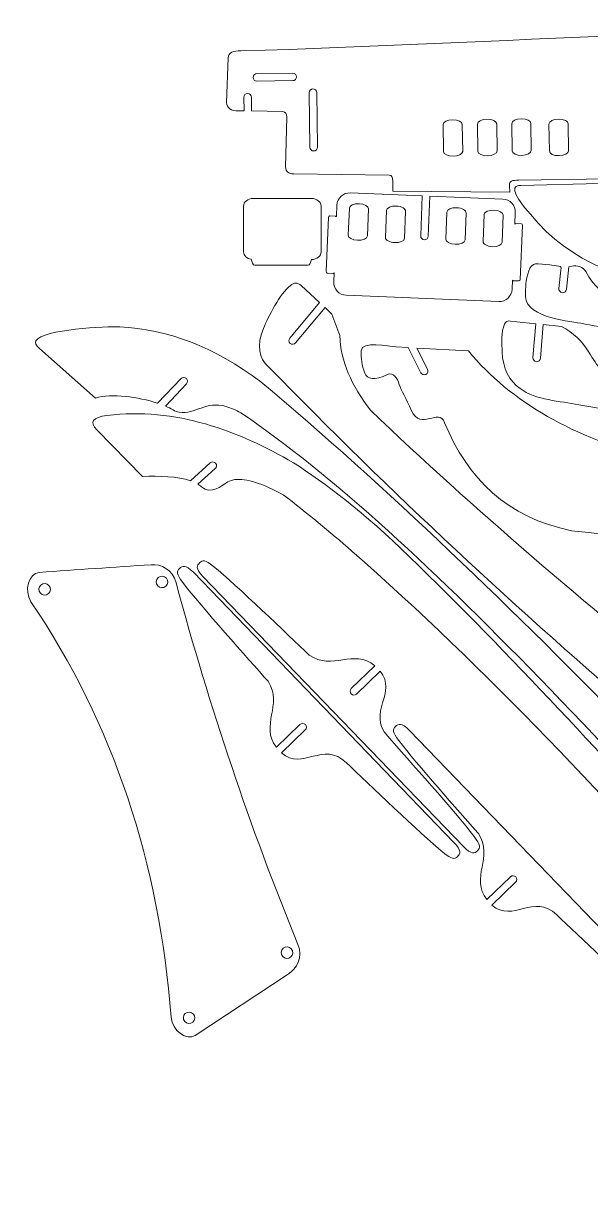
# Model space of a CAD drawing. Header units: inches. Extents: x -12.8 to 11.4, y -7.2 to 4.7.
# Drawn here: x -12.78 to -7.2, y -6.9 to 4.66 of the extents above; entities that cross this region are included whole.
import ezdxf

# ---------------------------------------------------------------- set-up
doc = ezdxf.new("R2010")
doc.units = ezdxf.units.IN
doc.header["$MEASUREMENT"] = 0
doc.layers.add('Layer 1', color=7, linetype='Continuous')

msp = doc.modelspace()

# ---------------------------------------------------------------- linework, layer by layer
at = {"layer": 'Layer 1', "color": 252, "lineweight": 18}
for points in [[(-10.637, 4.386), (-8.1, 4.461), (-5.546, 4.656), (-3.011, 4.584)], [(-10.779, 3.878), (-10.779, 3.878), (-10.763, 4.319), (-10.763, 4.319)], [(-10.763, 4.319), (-10.757, 4.369), (-10.714, 4.39), (-10.637, 4.386)], [(-10.517, 4.126), (-10.517, 4.146), (-10.501, 4.163), (-10.48, 4.163)], [(-10.48, 4.163), (-10.48, 4.163), (-10.128, 4.168), (-10.128, 4.168)], [(-10.128, 4.168), (-10.107, 4.169), (-10.09, 4.152), (-10.089, 4.132)], [(-10.479, 4.089), (-10.5, 4.088), (-10.517, 4.105), (-10.517, 4.126)], [(-10.517, 4.126), (-10.517, 4.126), (-10.517, 4.126), (-10.517, 4.126)], [(-10.127, 4.094), (-10.127, 4.094), (-10.479, 4.089), (-10.479, 4.089)], [(-10.089, 4.132), (-10.089, 4.111), (-10.106, 4.094), (-10.127, 4.094)], [(-10.571, 3.968), (-10.592, 3.968), (-10.609, 3.951), (-10.608, 3.93)], [(-10.534, 3.931), (-10.534, 3.952), (-10.551, 3.969), (-10.571, 3.968)], [(-10.571, 3.968), (-10.571, 3.968), (-10.571, 3.968), (-10.571, 3.968)], [(-10.532, 3.796), (-10.532, 3.796), (-10.534, 3.931), (-10.534, 3.931)], [(-9.966, 3.975), (-9.966, 3.995), (-9.95, 4.012), (-9.929, 4.013)], [(-9.959, 3.439), (-9.959, 3.439), (-9.966, 3.975), (-9.966, 3.975)], [(-9.929, 4.013), (-9.929, 4.013), (-9.929, 4.013), (-9.929, 4.013)], [(-9.929, 4.013), (-9.909, 4.013), (-9.892, 3.996), (-9.891, 3.976)], [(-9.891, 3.976), (-9.891, 3.976), (-9.884, 3.44), (-9.884, 3.44)], [(-10.66, 3.798), (-10.738, 3.795), (-10.773, 3.825), (-10.779, 3.878)], [(-10.608, 3.93), (-10.608, 3.93), (-10.606, 3.797), (-10.606, 3.797)], [(-10.606, 3.797), (-10.606, 3.797), (-10.66, 3.798), (-10.66, 3.798)], [(-10.224, 3.791), (-10.224, 3.791), (-10.532, 3.796), (-10.532, 3.796)], [(-10.185, 3.735), (-10.185, 3.771), (-10.201, 3.786), (-10.224, 3.791)], [(-10.197, 3.246), (-10.197, 3.246), (-10.185, 3.735), (-10.185, 3.735)], [(-8.648, 3.661), (-8.648, 3.687), (-8.606, 3.709), (-8.554, 3.71)], [(-8.554, 3.71), (-8.554, 3.71), (-8.554, 3.71), (-8.554, 3.71)], [(-8.554, 3.71), (-8.502, 3.71), (-8.459, 3.69), (-8.459, 3.664)], [(-8.309, 3.666), (-8.31, 3.692), (-8.268, 3.714), (-8.216, 3.715)], [(-8.216, 3.715), (-8.216, 3.715), (-8.216, 3.715), (-8.216, 3.715)], [(-8.216, 3.715), (-8.164, 3.715), (-8.121, 3.695), (-8.12, 3.668)], [(-7.972, 3.67), (-7.973, 3.697), (-7.93, 3.719), (-7.878, 3.719)], [(-7.878, 3.719), (-7.827, 3.72), (-7.784, 3.699), (-7.783, 3.673)], [(-7.878, 3.719), (-7.878, 3.719), (-7.878, 3.719), (-7.878, 3.719)], [(-7.606, 3.667), (-7.606, 3.693), (-7.564, 3.715), (-7.512, 3.716)], [(-7.512, 3.716), (-7.46, 3.717), (-7.417, 3.696), (-7.417, 3.67)], [(-7.512, 3.716), (-7.512, 3.716), (-7.512, 3.716), (-7.512, 3.716)], [(-8.644, 3.396), (-8.644, 3.396), (-8.648, 3.661), (-8.648, 3.661)], [(-8.459, 3.664), (-8.459, 3.664), (-8.455, 3.398), (-8.455, 3.398)], [(-8.306, 3.4), (-8.306, 3.4), (-8.309, 3.666), (-8.309, 3.666)], [(-8.12, 3.668), (-8.12, 3.668), (-8.117, 3.403), (-8.117, 3.403)], [(-7.968, 3.405), (-7.968, 3.405), (-7.972, 3.67), (-7.972, 3.67)], [(-7.783, 3.673), (-7.783, 3.673), (-7.78, 3.408), (-7.78, 3.408)], [(-7.602, 3.402), (-7.602, 3.402), (-7.606, 3.667), (-7.606, 3.667)], [(-7.417, 3.67), (-7.417, 3.67), (-7.413, 3.405), (-7.413, 3.405)], [(-9.921, 3.402), (-9.941, 3.401), (-9.958, 3.418), (-9.959, 3.439)], [(-9.884, 3.44), (-9.883, 3.419), (-9.9, 3.402), (-9.921, 3.402)], [(-8.549, 3.35), (-8.601, 3.349), (-8.643, 3.37), (-8.644, 3.396)], [(-8.455, 3.398), (-8.455, 3.372), (-8.497, 3.35), (-8.549, 3.35)], [(-8.21, 3.354), (-8.262, 3.354), (-8.305, 3.374), (-8.306, 3.4)], [(-8.117, 3.403), (-8.116, 3.377), (-8.159, 3.355), (-8.21, 3.354)], [(-7.873, 3.359), (-7.925, 3.358), (-7.968, 3.379), (-7.968, 3.405)], [(-7.78, 3.408), (-7.779, 3.382), (-7.821, 3.36), (-7.873, 3.359)], [(-7.507, 3.356), (-7.559, 3.355), (-7.602, 3.376), (-7.602, 3.402)], [(-7.413, 3.405), (-7.413, 3.379), (-7.455, 3.357), (-7.507, 3.356)], [(-10.116, 3.176), (-10.169, 3.176), (-10.198, 3.198), (-10.197, 3.246)], [(-9.178, 3.164), (-9.178, 3.164), (-10.116, 3.176), (-10.116, 3.176)], [(-9.141, 3.108), (-9.142, 3.145), (-9.154, 3.164), (-9.178, 3.164)], [(-7.021, 3.127), (-7.021, 3.127), (-7.903, 3.114), (-7.903, 3.114)], [(-9.142, 3.005), (-9.142, 3.005), (-9.141, 3.108), (-9.141, 3.108)], [(-7.903, 3.114), (-7.967, 3.115), (-7.996, 3.108), (-7.995, 3.063)], [(-7.995, 3.063), (-7.995, 3.063), (-7.992, 2.996), (-7.992, 2.996)], [(-7.788, 2.779), (-7.947, 2.961), (-7.991, 3.064), (-7.884, 3.064)], [(-7.884, 3.064), (-7.884, 3.064), (-7.111, 3.082), (-7.111, 3.082)], [(-10.611, 2.86), (-10.611, 2.901), (-10.568, 2.935), (-10.516, 2.935)], [(-10.516, 2.935), (-10.516, 2.935), (-9.943, 2.935), (-9.943, 2.935)], [(-9.943, 2.935), (-9.89, 2.935), (-9.847, 2.901), (-9.847, 2.86)], [(-9.692, 2.869), (-9.689, 2.938), (-9.63, 2.993), (-9.561, 2.99)], [(-9.561, 2.99), (-9.561, 2.99), (-8.852, 2.961), (-8.852, 2.961)], [(-7.992, 2.996), (-7.992, 2.996), (-9.142, 3.005), (-9.142, 3.005)], [(-8.852, 2.961), (-8.852, 2.961), (-8.868, 2.567), (-8.868, 2.567)], [(-8.793, 2.564), (-8.793, 2.564), (-8.777, 2.958), (-8.777, 2.958)], [(-8.777, 2.958), (-8.777, 2.958), (-8.059, 2.928), (-8.059, 2.928)], [(-8.059, 2.928), (-7.989, 2.926), (-7.935, 2.867), (-7.938, 2.797)], [(-10.611, 2.409), (-10.611, 2.409), (-10.611, 2.86), (-10.611, 2.86)], [(-9.847, 2.86), (-9.847, 2.86), (-9.847, 2.409), (-9.847, 2.409)], [(-9.697, 2.756), (-9.697, 2.756), (-9.692, 2.869), (-9.692, 2.869)], [(-9.581, 2.574), (-9.581, 2.574), (-9.57, 2.839), (-9.57, 2.839)], [(-9.57, 2.839), (-9.569, 2.865), (-9.526, 2.885), (-9.474, 2.883)], [(-9.474, 2.883), (-9.422, 2.881), (-9.381, 2.858), (-9.382, 2.832)], [(-9.47, 2.887), (-9.47, 2.887), (-9.47, 2.887), (-9.47, 2.887)], [(-9.382, 2.832), (-9.382, 2.832), (-9.393, 2.567), (-9.393, 2.567)], [(-9.215, 2.551), (-9.215, 2.551), (-9.205, 2.816), (-9.205, 2.816)], [(-9.205, 2.816), (-9.204, 2.842), (-9.16, 2.862), (-9.108, 2.86)], [(-9.132, 2.873), (-9.132, 2.873), (-9.132, 2.873), (-9.132, 2.873)], [(-9.108, 2.86), (-9.056, 2.857), (-9.015, 2.834), (-9.016, 2.808)], [(-9.016, 2.808), (-9.016, 2.808), (-9.027, 2.543), (-9.027, 2.543)], [(-8.621, 2.535), (-8.621, 2.535), (-8.61, 2.8), (-8.61, 2.8)], [(-8.61, 2.8), (-8.609, 2.826), (-8.566, 2.846), (-8.514, 2.844)], [(-8.514, 2.844), (-8.462, 2.842), (-8.42, 2.818), (-8.422, 2.792)], [(-8.507, 2.847), (-8.507, 2.847), (-8.507, 2.847), (-8.507, 2.847)], [(-8.422, 2.792), (-8.422, 2.792), (-8.432, 2.527), (-8.432, 2.527)], [(-8.255, 2.512), (-8.255, 2.512), (-8.244, 2.777), (-8.244, 2.777)], [(-8.244, 2.777), (-8.243, 2.803), (-8.2, 2.822), (-8.148, 2.82)], [(-8.169, 2.833), (-8.169, 2.833), (-8.169, 2.833), (-8.169, 2.833)], [(-8.148, 2.82), (-8.096, 2.818), (-8.055, 2.795), (-8.056, 2.769)], [(-7.938, 2.797), (-7.938, 2.797), (-7.942, 2.682), (-7.942, 2.682)], [(-6.248, 1.994), (-6.83, 2.123), (-7.393, 2.288), (-7.788, 2.779)], [(-9.798, 2.218), (-9.798, 2.218), (-9.776, 2.746), (-9.776, 2.746)], [(-9.776, 2.746), (-9.776, 2.756), (-9.771, 2.763), (-9.766, 2.763)], [(-9.766, 2.763), (-9.766, 2.763), (-9.707, 2.76), (-9.707, 2.76)], [(-9.707, 2.76), (-9.704, 2.76), (-9.7, 2.758), (-9.697, 2.756)], [(-8.056, 2.769), (-8.056, 2.769), (-8.067, 2.504), (-8.067, 2.504)], [(-7.942, 2.682), (-7.941, 2.686), (-7.938, 2.688), (-7.935, 2.688)], [(-7.935, 2.688), (-7.935, 2.688), (-7.876, 2.686), (-7.876, 2.686)], [(-7.867, 2.668), (-7.867, 2.668), (-7.888, 2.139), (-7.888, 2.139)], [(-7.876, 2.686), (-7.87, 2.685), (-7.866, 2.678), (-7.867, 2.668)], [(-9.489, 2.523), (-9.541, 2.525), (-9.582, 2.548), (-9.581, 2.574)], [(-9.393, 2.567), (-9.394, 2.541), (-9.437, 2.521), (-9.489, 2.523)], [(-9.123, 2.5), (-9.175, 2.502), (-9.217, 2.525), (-9.215, 2.551)], [(-9.027, 2.543), (-9.028, 2.517), (-9.071, 2.498), (-9.123, 2.5)], [(-8.868, 2.567), (-8.869, 2.546), (-8.853, 2.528), (-8.832, 2.527)], [(-8.832, 2.527), (-8.812, 2.527), (-8.794, 2.543), (-8.793, 2.564)], [(-9.489, 2.523), (-9.489, 2.523), (-9.489, 2.523), (-9.489, 2.523)], [(-9.123, 2.5), (-9.123, 2.5), (-9.123, 2.5), (-9.123, 2.5)], [(-8.832, 2.527), (-8.832, 2.527), (-8.832, 2.527), (-8.832, 2.527)], [(-8.529, 2.484), (-8.581, 2.486), (-8.622, 2.509), (-8.621, 2.535)], [(-8.432, 2.527), (-8.433, 2.501), (-8.477, 2.482), (-8.529, 2.484)], [(-8.529, 2.484), (-8.529, 2.484), (-8.529, 2.484), (-8.529, 2.484)], [(-8.163, 2.46), (-8.215, 2.462), (-8.256, 2.486), (-8.255, 2.512)], [(-8.067, 2.504), (-8.068, 2.478), (-8.111, 2.458), (-8.163, 2.46)], [(-8.163, 2.46), (-8.163, 2.46), (-8.163, 2.46), (-8.163, 2.46)], [(-10.536, 2.336), (-10.579, 2.343), (-10.611, 2.374), (-10.611, 2.409)], [(-10.5, 2.277), (-10.517, 2.277), (-10.531, 2.312), (-10.536, 2.336)], [(-9.942, 2.334), (-9.948, 2.31), (-9.961, 2.277), (-9.977, 2.277)], [(-9.847, 2.409), (-9.847, 2.368), (-9.89, 2.335), (-9.942, 2.334)], [(-9.977, 2.277), (-9.977, 2.277), (-10.5, 2.277), (-10.5, 2.277)], [(-9.789, 2.2), (-9.794, 2.201), (-9.798, 2.208), (-9.798, 2.218)], [(-9.73, 2.198), (-9.73, 2.198), (-9.789, 2.2), (-9.789, 2.2)], [(-9.72, 2.202), (-9.723, 2.199), (-9.727, 2.198), (-9.73, 2.198)], [(-9.723, 2.114), (-9.723, 2.114), (-9.72, 2.202), (-9.72, 2.202)], [(-7.829, 2.122), (-7.816, 2.217), (-7.784, 2.306), (-7.714, 2.293)], [(-7.714, 2.293), (-7.714, 2.293), (-7.598, 2.281), (-7.598, 2.281)], [(-7.598, 2.281), (-7.571, 2.278), (-7.538, 2.27), (-7.51, 2.268)], [(-7.51, 2.268), (-7.484, 2.266), (-7.486, 2.258), (-7.489, 2.23)], [(-7.489, 2.23), (-7.489, 2.23), (-7.509, 2.05), (-7.509, 2.05)], [(-7.434, 2.041), (-7.434, 2.041), (-7.41, 2.262), (-7.41, 2.262)], [(-7.41, 2.262), (-7.41, 2.262), (-7.38, 2.27), (-7.38, 2.27)], [(-7.38, 2.27), (-7.335, 2.281), (-7.269, 2.261), (-7.244, 2.217)], [(-7.244, 2.217), (-7.212, 2.162), (-7.137, 2.036), (-7.073, 2.029)], [(-10.149, 2.08), (-10.113, 2.109), (-10.078, 2.109), (-10.043, 2.079)], [(-9.602, 1.983), (-9.672, 1.985), (-9.726, 2.044), (-9.723, 2.114)], [(-7.965, 2.132), (-7.965, 2.132), (-7.969, 2.042), (-7.969, 2.042)], [(-7.958, 2.125), (-7.961, 2.126), (-7.963, 2.128), (-7.965, 2.132)], [(-7.899, 2.123), (-7.899, 2.123), (-7.958, 2.125), (-7.958, 2.125)], [(-7.888, 2.139), (-7.889, 2.13), (-7.893, 2.123), (-7.899, 2.123)], [(-7.836, 2.013), (-7.836, 2.047), (-7.834, 2.085), (-7.829, 2.122)], [(-10.415, 1.655), (-10.368, 1.775), (-10.252, 1.997), (-10.149, 2.08)], [(-10.043, 2.079), (-10.043, 2.079), (-9.863, 1.912), (-9.863, 1.912)], [(-8.1, 1.921), (-8.1, 1.921), (-9.602, 1.983), (-9.602, 1.983)], [(-7.969, 2.042), (-7.971, 1.973), (-8.03, 1.918), (-8.1, 1.921)], [(-7.294, 1.707), (-7.44, 1.734), (-7.875, 1.768), (-7.836, 2.013)], [(-7.509, 2.05), (-7.511, 2.029), (-7.496, 2.01), (-7.476, 2.008)], [(-7.476, 2.008), (-7.455, 2.006), (-7.437, 2.021), (-7.434, 2.041)], [(-7.476, 2.008), (-7.476, 2.008), (-7.476, 2.008), (-7.476, 2.008)], [(-9.863, 1.912), (-9.863, 1.912), (-10.156, 1.562), (-10.156, 1.562)], [(-10.099, 1.514), (-10.099, 1.514), (-9.808, 1.861), (-9.808, 1.861)], [(-9.808, 1.861), (-9.808, 1.861), (-9.741, 1.798), (-9.741, 1.798)], [(-9.741, 1.798), (-9.741, 1.798), (-9.662, 1.585), (-9.662, 1.585)], [(-12.653, 1.534), (-12.586, 1.651), (-11.956, 1.678), (-11.829, 1.672)], [(-11.829, 1.672), (-11.364, 1.651), (-10.901, 1.475), (-10.44, 1.132)], [(-10.364, 1.279), (-10.462, 1.364), (-10.483, 1.488), (-10.415, 1.655)], [(-8.067, 1.426), (-8.07, 1.498), (-8.076, 1.629), (-8.045, 1.699)], [(-8.045, 1.699), (-8.034, 1.725), (-8.012, 1.734), (-7.984, 1.729)], [(-7.984, 1.729), (-7.984, 1.729), (-7.736, 1.702), (-7.736, 1.702)], [(-7.736, 1.702), (-7.736, 1.702), (-7.764, 1.37), (-7.764, 1.37)], [(-7.689, 1.364), (-7.689, 1.364), (-7.662, 1.694), (-7.662, 1.694)], [(-7.662, 1.694), (-7.662, 1.694), (-7.482, 1.675), (-7.482, 1.675)], [(-7.482, 1.675), (-7.368, 1.613), (-7.279, 1.529), (-7.214, 1.423)], [(-6.47, 1.571), (-6.78, 1.62), (-7.069, 1.665), (-7.294, 1.707)], [(-12.617, 1.459), (-12.659, 1.494), (-12.665, 1.514), (-12.653, 1.534)], [(-10.156, 1.562), (-10.169, 1.546), (-10.167, 1.522), (-10.152, 1.509)], [(-10.152, 1.509), (-10.136, 1.495), (-10.112, 1.498), (-10.099, 1.514)], [(-10.152, 1.509), (-10.152, 1.509), (-10.152, 1.509), (-10.152, 1.509)], [(-9.662, 1.585), (-9.659, 1.336), (-9.547, 1.092), (-9.362, 0.851)], [(-9.453, 1.437), (-9.45, 1.536), (-9.183, 1.478), (-9.113, 1.474)], [(-12.068, 0.971), (-12.068, 0.971), (-12.617, 1.459), (-12.617, 1.459)], [(-9.419, 1.217), (-9.448, 1.291), (-9.455, 1.365), (-9.453, 1.437)], [(-9.113, 1.474), (-9.113, 1.474), (-8.99, 1.467), (-8.99, 1.467)], [(-8.99, 1.467), (-8.99, 1.467), (-8.867, 1.22), (-8.867, 1.22)], [(-8.801, 1.254), (-8.801, 1.254), (-8.905, 1.463), (-8.905, 1.463)], [(-8.905, 1.463), (-8.905, 1.463), (-8.399, 1.435), (-8.399, 1.435)], [(-8.399, 1.435), (-7.976, 0.925), (-7.359, 0.58), (-6.566, 0.378)], [(-7.891, 1.064), (-7.997, 1.14), (-8.06, 1.26), (-8.067, 1.426)], [(-7.214, 1.423), (-7.131, 1.284), (-7.066, 1.189), (-6.89, 1.148)], [(-2.548, -5.393), (-5.342, -3.395), (-7.962, -1.188), (-10.364, 1.279)], [(-7.764, 1.37), (-7.766, 1.349), (-7.75, 1.331), (-7.73, 1.329)], [(-7.73, 1.329), (-7.709, 1.327), (-7.691, 1.343), (-7.689, 1.364)], [(-7.73, 1.329), (-7.73, 1.329), (-7.73, 1.329), (-7.73, 1.329)], [(-11.226, 1.162), (-11.226, 1.162), (-11.456, 0.92), (-11.456, 0.92)], [(-11.173, 1.163), (-11.188, 1.178), (-11.212, 1.177), (-11.226, 1.162)], [(-11.172, 1.11), (-11.158, 1.125), (-11.158, 1.149), (-11.173, 1.163)], [(-11.173, 1.163), (-11.173, 1.163), (-11.173, 1.163), (-11.173, 1.163)], [(-9.188, 1.206), (-9.328, 1.136), (-9.394, 1.157), (-9.419, 1.217)], [(-9.079, 1.105), (-9.094, 1.165), (-9.146, 1.227), (-9.188, 1.206)], [(-8.867, 1.22), (-8.858, 1.202), (-8.836, 1.194), (-8.817, 1.203)], [(-8.817, 1.203), (-8.799, 1.212), (-8.791, 1.235), (-8.801, 1.254)], [(-8.817, 1.203), (-8.817, 1.203), (-8.817, 1.203), (-8.817, 1.203)], [(-11.38, 0.892), (-11.38, 0.892), (-11.172, 1.11), (-11.172, 1.11)], [(-10.44, 1.132), (-7.997, -0.923), (-5.315, -3.786), (-3.474, -5.96)], [(-8.961, 0.851), (-9.008, 0.964), (-9.064, 1.046), (-9.079, 1.105)], [(-7.313, 0.906), (-7.494, 0.94), (-7.736, 0.952), (-7.891, 1.064)], [(-11.456, 0.92), (-11.648, 0.984), (-11.906, 1.018), (-12.068, 0.971)], [(-10.782, 0.888), (-10.982, 0.947), (-11.082, 0.808), (-11.244, 0.833)], [(-11.955, 0.801), (-11.278, 0.882), (-10.659, 0.65), (-10.12, 0.334)], [(-11.304, 0.854), (-11.327, 0.867), (-11.352, 0.88), (-11.38, 0.892)], [(-11.244, 0.833), (-11.265, 0.836), (-11.285, 0.843), (-11.304, 0.854)], [(-10.639, 0.827), (-10.687, 0.853), (-10.734, 0.874), (-10.782, 0.888)], [(-4.134, -5.662), (-6.489, -3.058), (-8.823, -0.395), (-10.639, 0.827)], [(-9.362, 0.851), (-7.317, -1.107), (-4.954, -2.864), (-2.832, -4.674)], [(-8.634, 0.729), (-8.687, 0.882), (-8.867, 0.641), (-8.961, 0.851)], [(-2.096, 0.154), (-3.879, 0.365), (-5.622, 0.598), (-7.313, 0.906)], [(-12.053, 0.658), (-12.13, 0.735), (-12.097, 0.782), (-11.955, 0.801)], [(-7.383, -0.334), (-8.019, -0.207), (-8.405, 0.18), (-8.634, 0.729)], [(-11.605, 0.199), (-11.605, 0.199), (-12.053, 0.658), (-12.053, 0.658)], [(-10.939, 0.333), (-10.939, 0.333), (-11.133, 0.157), (-11.133, 0.157)], [(-11.059, 0.123), (-11.059, 0.123), (-10.889, 0.277), (-10.889, 0.277)], [(-10.886, 0.33), (-10.9, 0.345), (-10.924, 0.347), (-10.939, 0.333)], [(-10.889, 0.277), (-10.873, 0.291), (-10.872, 0.315), (-10.886, 0.33)], [(-10.886, 0.33), (-10.886, 0.33), (-10.886, 0.33), (-10.886, 0.33)], [(-10.12, 0.334), (-9.812, 0.139), (-9.42, -0.159), (-8.98, -0.588)], [(-11.133, 0.157), (-11.261, 0.201), (-11.441, 0.207), (-11.605, 0.199)], [(-11.023, 0.098), (-11.034, 0.107), (-11.046, 0.115), (-11.059, 0.123)], [(-10.696, 0.169), (-10.798, 0.157), (-10.844, 0.057), (-10.952, 0.066)], [(-10.22, 0.019), (-10.426, 0.132), (-10.584, 0.183), (-10.696, 0.169)], [(-10.952, 0.066), (-10.975, 0.068), (-10.999, 0.077), (-11.023, 0.098)], [(-9.545, -0.535), (-9.763, -0.344), (-9.988, -0.159), (-10.22, 0.019)], [(3.235, -0.923), (-0.292, -1.068), (-3.881, -0.729), (-7.383, -0.334)], [(-5.811, -4.338), (-6.982, -3.026), (-8.22, -1.695), (-9.545, -0.535)], [(-12.622, -0.744), (-12.258, -0.719), (-11.885, -0.692), (-11.521, -0.668)], [(-11.521, -0.668), (-11.423, -0.661), (-11.31, -0.715), (-11.275, -0.846)], [(-11.104, -0.743), (-11.182, -0.663), (-11.212, -0.679), (-11.241, -0.706)], [(-11.01, -0.785), (-11.087, -0.705), (-11.071, -0.675), (-11.042, -0.648)], [(-11.042, -0.648), (-11.013, -0.62), (-10.989, -0.617), (-10.906, -0.685)], [(-11.042, -0.648), (-11.042, -0.648), (-11.042, -0.648), (-11.042, -0.648)], [(-10.906, -0.685), (-10.676, -0.874), (-10.18, -1.354), (-9.965, -1.557)], [(-8.98, -0.588), (-6.981, -2.535), (-5.16, -4.697), (-3.348, -6.904)], [(-12.702, -1.032), (-12.776, -0.923), (-12.72, -0.75), (-12.622, -0.744)], [(-11.466, -0.856), (-11.476, -0.826), (-11.461, -0.794), (-11.431, -0.784)], [(-11.431, -0.784), (-11.401, -0.774), (-11.369, -0.79), (-11.359, -0.82)], [(-11.241, -0.706), (-11.269, -0.734), (-11.274, -0.758), (-11.208, -0.844)], [(-11.241, -0.706), (-11.241, -0.706), (-11.241, -0.706), (-11.241, -0.706)], [(-8.542, -3.4), (-8.542, -3.4), (-11.104, -0.743), (-11.104, -0.743)], [(-8.447, -3.441), (-8.447, -3.441), (-11.01, -0.785), (-11.01, -0.785)], [(-12.514, -0.892), (-12.504, -0.922), (-12.52, -0.954), (-12.549, -0.964)], [(-11.395, -0.891), (-11.424, -0.901), (-11.457, -0.886), (-11.466, -0.856)], [(-11.359, -0.82), (-11.349, -0.849), (-11.365, -0.881), (-11.395, -0.891)], [(-11.275, -0.846), (-10.944, -2.072), (-10.545, -3.258), (-10.076, -4.404)], [(-11.208, -0.844), (-11.027, -1.08), (-10.566, -1.593), (-10.37, -1.815)], [(-11.324, -5.12), (-11.438, -3.608), (-11.887, -2.241), (-12.702, -1.032)], [(-12.549, -0.964), (-12.579, -0.974), (-12.611, -0.958), (-12.621, -0.929)], [(-9.965, -1.557), (-9.736, -1.717), (-9.529, -1.488), (-9.318, -1.663)], [(-9.318, -1.663), (-9.318, -1.663), (-9.551, -1.887), (-9.551, -1.887)], [(-9.499, -1.941), (-9.499, -1.941), (-9.266, -1.716), (-9.266, -1.716)], [(-9.266, -1.716), (-9.093, -1.93), (-9.402, -2.12), (-9.193, -2.356)], [(-10.37, -1.815), (-10.218, -2.049), (-10.455, -2.248), (-10.288, -2.465)], [(-9.551, -1.887), (-9.566, -1.901), (-9.566, -1.925), (-9.552, -1.94)], [(-9.552, -1.94), (-9.552, -1.94), (-9.552, -1.94), (-9.552, -1.94)], [(-9.552, -1.94), (-9.538, -1.955), (-9.514, -1.955), (-9.499, -1.941)], [(-10.288, -2.465), (-10.288, -2.465), (-10.056, -2.241), (-10.056, -2.241)], [(-10.004, -2.294), (-10.004, -2.294), (-10.237, -2.52), (-10.237, -2.52)], [(-10.056, -2.241), (-10.041, -2.226), (-10.017, -2.227), (-10.002, -2.241)], [(-10.002, -2.241), (-9.988, -2.256), (-9.989, -2.28), (-10.004, -2.294)], [(-10.002, -2.241), (-10.002, -2.241), (-10.002, -2.241), (-10.002, -2.241)], [(-9.116, -2.261), (-9.144, -2.288), (-9.149, -2.313), (-9.083, -2.398)], [(-8.979, -2.298), (-9.057, -2.218), (-9.087, -2.233), (-9.116, -2.261)], [(-9.116, -2.261), (-9.116, -2.261), (-9.116, -2.261), (-9.116, -2.261)], [(-6.526, -4.841), (-6.526, -4.841), (-8.979, -2.298), (-8.979, -2.298)], [(-10.237, -2.52), (-10.029, -2.7), (-9.828, -2.398), (-9.6, -2.615)], [(-9.193, -2.356), (-8.993, -2.582), (-8.528, -3.1), (-8.343, -3.341)], [(-9.083, -2.398), (-8.903, -2.635), (-8.496, -3.091), (-8.3, -3.313)], [(-9.6, -2.615), (-9.381, -2.823), (-8.88, -3.307), (-8.646, -3.5)], [(-8.3, -3.313), (-8.148, -3.547), (-8.385, -3.746), (-8.218, -3.963)], [(-8.343, -3.341), (-8.278, -3.427), (-8.279, -3.454), (-8.308, -3.482)], [(-8.506, -3.54), (-8.478, -3.513), (-8.464, -3.48), (-8.542, -3.4)], [(-8.308, -3.482), (-8.336, -3.509), (-8.369, -3.522), (-8.447, -3.441)], [(-8.646, -3.5), (-8.562, -3.568), (-8.535, -3.568), (-8.506, -3.54)], [(-8.218, -3.963), (-8.218, -3.963), (-7.985, -3.739), (-7.985, -3.739)], [(-7.934, -3.793), (-7.934, -3.793), (-8.167, -4.018), (-8.167, -4.018)], [(-7.985, -3.739), (-7.971, -3.724), (-7.947, -3.725), (-7.932, -3.74)], [(-7.932, -3.74), (-7.918, -3.754), (-7.919, -3.778), (-7.934, -3.793)], [(-7.932, -3.74), (-7.932, -3.74), (-7.932, -3.74), (-7.932, -3.74)], [(-8.167, -4.018), (-7.959, -4.198), (-7.758, -3.896), (-7.53, -4.113)], [(-7.53, -4.113), (-7.31, -4.321), (-6.865, -4.748), (-6.63, -4.941)], [(-10.237, -4.503), (-10.247, -4.474), (-10.231, -4.441), (-10.202, -4.431)], [(-10.166, -4.539), (-10.195, -4.549), (-10.227, -4.533), (-10.237, -4.503)], [(-10.202, -4.431), (-10.172, -4.421), (-10.14, -4.437), (-10.13, -4.467)], [(-10.076, -4.404), (-10.024, -4.53), (-10.089, -4.644), (-10.172, -4.698)], [(-10.13, -4.467), (-10.12, -4.497), (-10.136, -4.529), (-10.166, -4.539)], [(-10.172, -4.698), (-10.172, -4.698), (-11.086, -5.301), (-11.086, -5.301)], [(-11.2, -5.144), (-11.21, -5.115), (-11.195, -5.083), (-11.165, -5.073)], [(-11.165, -5.073), (-11.135, -5.063), (-11.103, -5.079), (-11.093, -5.108)], [(-11.086, -5.301), (-11.168, -5.356), (-11.314, -5.252), (-11.324, -5.12)]]:
    msp.add_open_spline(points, degree=3, dxfattribs=at)
for points, knots in [([(-12.621, -0.929), (-12.631, -0.899), (-12.615, -0.867), (-12.586, -0.857), (-12.586, -0.857), (-12.556, -0.847), (-12.524, -0.863), (-12.514, -0.892)], [0, 0, 0, 0, 0.25, 0.25, 0.25, 0.25, 0.5, 0.5, 0.5, 0.5]), ([(-11.093, -5.108), (-11.083, -5.138), (-11.099, -5.17), (-11.129, -5.18), (-11.129, -5.18), (-11.158, -5.19), (-11.19, -5.174), (-11.2, -5.144)], [0.5, 0.5, 0.5, 0.5, 0.75, 0.75, 0.75, 0.75, 1, 1, 1, 1])]:
    msp.add_open_spline(points, degree=3, knots=knots, dxfattribs=at)

doc.saveas('drawing.dxf')
